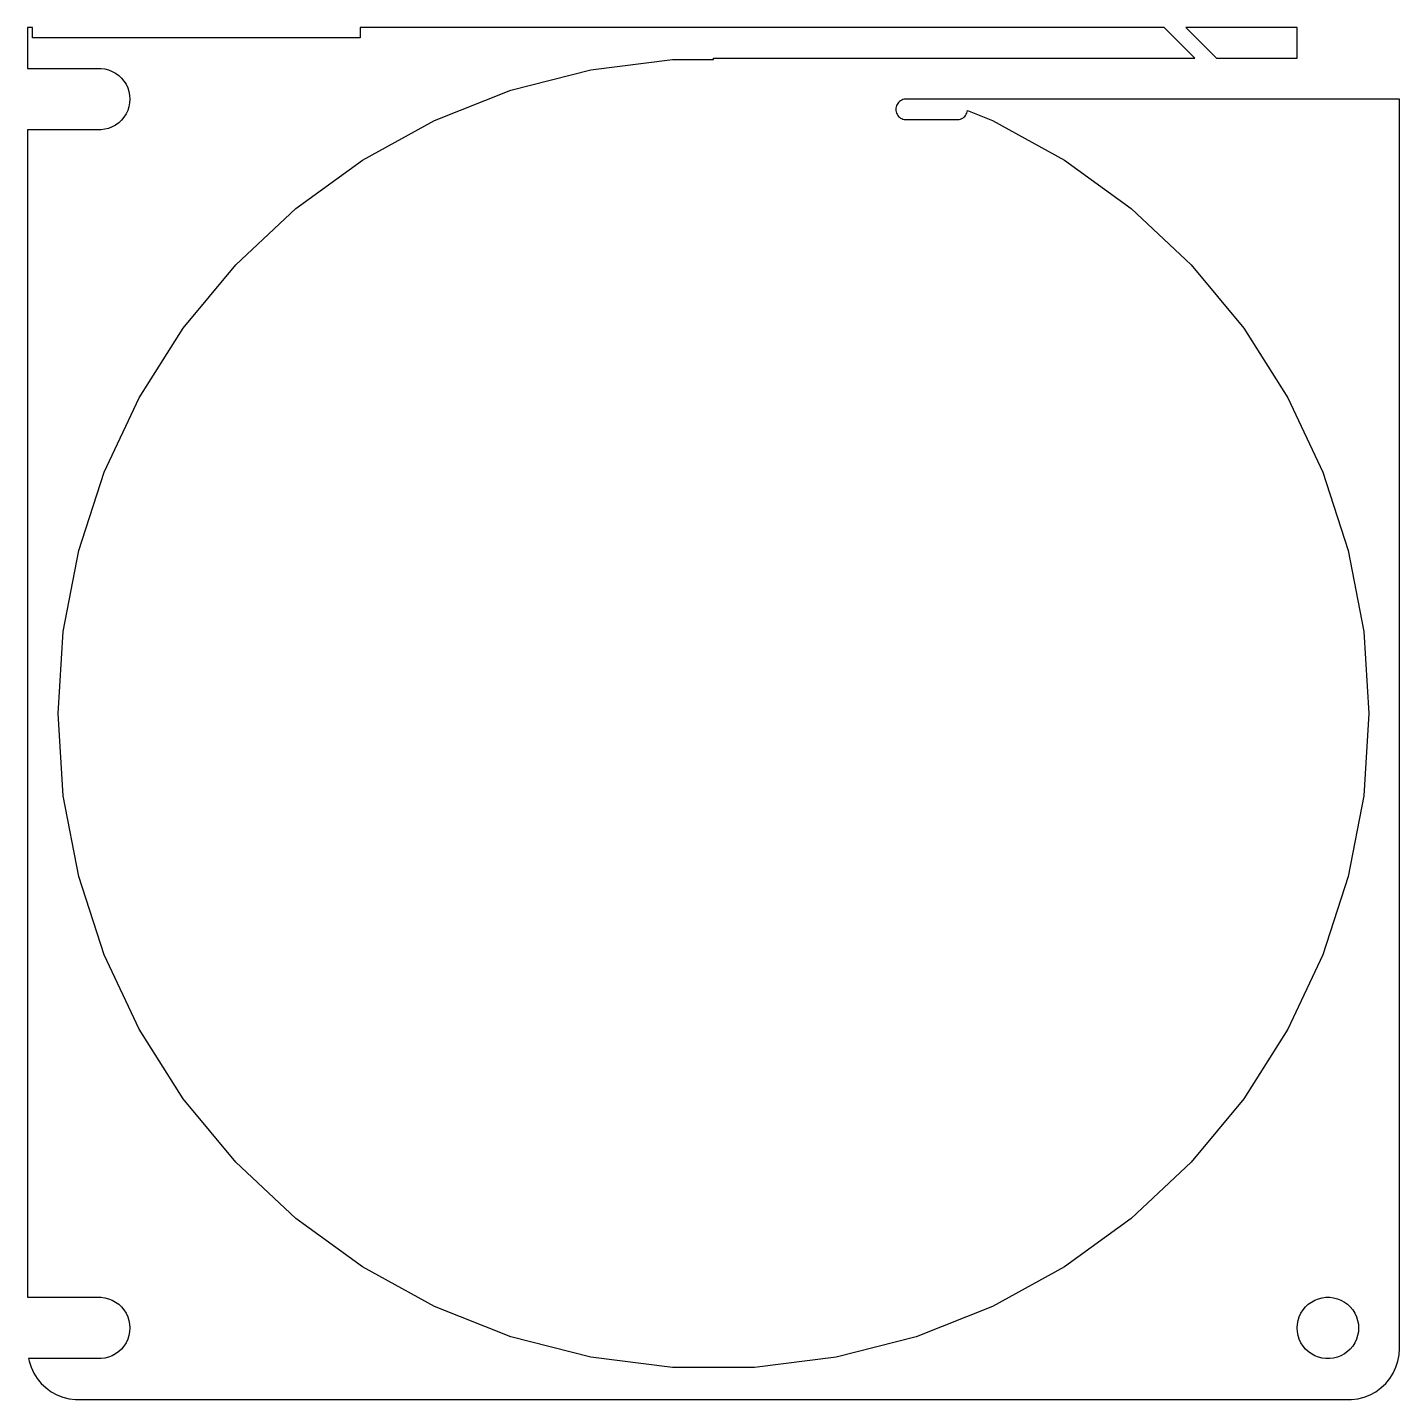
# Model space of a CAD drawing. Header units: metres. Extents: x -67 to 67, y 221 to 355.
import ezdxf

# ---------------------------------------------------------------- set-up
doc = ezdxf.new("R2010")
doc.units = ezdxf.units.M

msp = doc.modelspace()

# ---------------------------------------------------------------- linework, layer by layer
for p, q in [((-66.5, 355), (-67, 355)), ((-67, 355), (-67, 350.994)), ((-66.5, 354), (-66.5, 355)), ((-34.5, 354), (-66.5, 354)), ((44.0099, 354.99), (-34.5, 354.99)), ((-34.5, 354.99), (-34.5, 354)), ((47, 352), (44.0099, 354.99)), ((57, 354.99), (46.1312, 354.99)), ((46.1312, 354.99), (49.1213, 352)), ((57, 352), (57, 354.99)), ((-11.9924, 350.866), (-4.0186, 351.874)), ((-4.0186, 351.874), (0, 351.874)), ((0, 351.874), (0, 352)), ((0, 352), (47, 352)), ((49.1213, 352), (57, 352)), ((-67, 350.994), (-59.8116, 350.994)), ((-59.8116, 350.994), (-59.4379, 350.947)), ((-59.4379, 350.947), (-59.0729, 350.853)), ((-59.0729, 350.853), (-58.7227, 350.714)), ((-58.7227, 350.714), (-58.3925, 350.533)), ((-58.3925, 350.533), (-58.0877, 350.312)), ((-58.0877, 350.312), (-57.8131, 350.054)), ((-57.8131, 350.054), (-57.5729, 349.763)), ((-57.5729, 349.763), (-57.3711, 349.445)), ((-19.7771, 348.868), (-11.9924, 350.866)), ((-57.3711, 349.445), (-57.2107, 349.104)), ((-57.2107, 349.104), (-57.0942, 348.746)), ((-57.0942, 348.746), (-57.0237, 348.376)), ((-27.2499, 345.909), (-19.7771, 348.868)), ((-57.0942, 347.254), (-57.2107, 346.896)), ((-57.0237, 347.624), (-57.0942, 347.254)), ((-57.0237, 348.376), (-57, 348)), ((-57, 348), (-57.0237, 347.624)), ((17.8189, 347.125), (17.811, 347)), ((17.8424, 347.249), (17.8189, 347.125)), ((17.8812, 347.368), (17.8424, 347.249)), ((17.9347, 347.482), (17.8812, 347.368)), ((18.002, 347.588), (17.9347, 347.482)), ((18.082, 347.685), (18.002, 347.588)), ((18.1736, 347.771), (18.082, 347.685)), ((18.2752, 347.844), (18.1736, 347.771)), ((18.3852, 347.905), (18.2752, 347.844)), ((18.502, 347.951), (18.3852, 347.905)), ((18.6236, 347.982), (18.502, 347.951)), ((18.7482, 347.998), (18.6236, 347.982)), ((21.9734, 347.998), (18.7482, 347.998)), ((67, 348), (21.9684, 348)), ((21.9684, 348), (21.9734, 347.998)), ((67, 226), (67, 348)), ((-57.8131, 345.946), (-58.0877, 345.688)), ((-57.5729, 346.237), (-57.8131, 345.946)), ((-57.3711, 346.555), (-57.5729, 346.237)), ((-57.2107, 346.896), (-57.3711, 346.555)), ((-34.2929, 342.037), (-27.2499, 345.909)), ((17.811, 347), (17.8189, 346.875)), ((17.8189, 346.875), (17.8424, 346.751)), ((17.8424, 346.751), (17.8812, 346.632)), ((17.8812, 346.632), (17.9347, 346.518)), ((17.9347, 346.518), (18.002, 346.412)), ((18.002, 346.412), (18.082, 346.315)), ((18.082, 346.315), (18.1736, 346.229)), ((18.1736, 346.229), (18.2752, 346.156)), ((18.2752, 346.156), (18.3852, 346.095)), ((18.3852, 346.095), (18.502, 346.049)), ((18.502, 346.049), (18.6236, 346.018)), ((18.6236, 346.018), (18.7482, 346.002)), ((18.7482, 346.002), (23.8738, 346.002)), ((23.8738, 346.002), (23.9984, 346.018)), ((23.9984, 346.018), (24.12, 346.049)), ((24.12, 346.049), (24.2368, 346.095)), ((24.2368, 346.095), (24.3468, 346.156)), ((24.3468, 346.156), (24.4484, 346.229)), ((24.4484, 346.229), (24.54, 346.315)), ((24.54, 346.315), (24.62, 346.412)), ((24.62, 346.412), (24.6873, 346.518)), ((24.6873, 346.518), (24.7408, 346.632)), ((24.7408, 346.632), (24.7796, 346.751)), ((24.7796, 346.751), (24.8031, 346.875)), ((24.8031, 346.875), (24.8033, 346.878)), ((24.8033, 346.878), (27.2499, 345.909)), ((27.2499, 345.909), (34.2929, 342.037)), ((-59.8116, 345.006), (-67, 345.006)), ((-67, 345.006), (-67, 230.994)), ((-59.4379, 345.053), (-59.8116, 345.006)), ((-59.0729, 345.147), (-59.4379, 345.053)), ((-58.7227, 345.286), (-59.0729, 345.147)), ((-58.3925, 345.467), (-58.7227, 345.286)), ((-58.0877, 345.688), (-58.3925, 345.467)), ((-40.7951, 337.313), (-34.2929, 342.037)), ((34.2929, 342.037), (40.7951, 337.313)), ((-46.654, 331.811), (-40.7951, 337.313)), ((40.7951, 337.313), (46.654, 331.811)), ((-51.7771, 325.618), (-46.654, 331.811)), ((46.654, 331.811), (51.7771, 325.618)), ((-56.0836, 318.832), (-51.7771, 325.618)), ((51.7771, 325.618), (56.0836, 318.832)), ((-59.5057, 311.56), (-56.0836, 318.832)), ((56.0836, 318.832), (59.5057, 311.56)), ((-61.9893, 303.916), (-59.5057, 311.56)), ((59.5057, 311.56), (61.9893, 303.916)), ((-63.4953, 296.021), (-61.9893, 303.916)), ((61.9893, 303.916), (63.4953, 296.021)), ((-64, 288), (-63.4953, 296.021)), ((63.4953, 296.021), (64, 288)), ((-63.4953, 279.979), (-64, 288)), ((64, 288), (63.4953, 279.979)), ((-61.9893, 272.084), (-63.4953, 279.979)), ((63.4953, 279.979), (61.9893, 272.084)), ((-59.5057, 264.44), (-61.9893, 272.084)), ((61.9893, 272.084), (59.5057, 264.44)), ((-56.0836, 257.168), (-59.5057, 264.44)), ((59.5057, 264.44), (56.0836, 257.168)), ((-51.7771, 250.382), (-56.0836, 257.168)), ((56.0836, 257.168), (51.7771, 250.382)), ((-46.654, 244.189), (-51.7771, 250.382)), ((51.7771, 250.382), (46.654, 244.189)), ((-40.7951, 238.687), (-46.654, 244.189)), ((46.654, 244.189), (40.7951, 238.687)), ((-34.2929, 233.963), (-40.7951, 238.687)), ((40.7951, 238.687), (34.2929, 233.963)), ((-27.2499, 230.091), (-34.2929, 233.963)), ((34.2929, 233.963), (27.2499, 230.091)), ((-67, 230.994), (-59.8116, 230.994)), ((-59.8116, 230.994), (-59.4379, 230.947)), ((-59.4379, 230.947), (-59.0729, 230.853)), ((-59.0729, 230.853), (-58.7227, 230.714)), ((-58.7227, 230.714), (-58.3925, 230.533)), ((-58.3925, 230.533), (-58.0877, 230.312)), ((58.0877, 230.312), (58.3925, 230.533)), ((58.3925, 230.533), (58.7227, 230.714)), ((58.7227, 230.714), (59.0729, 230.853)), ((59.0729, 230.853), (59.4379, 230.947)), ((59.4379, 230.947), (59.8116, 230.994)), ((59.8116, 230.994), (60.1884, 230.994)), ((60.1884, 230.994), (60.5621, 230.947)), ((60.5621, 230.947), (60.927, 230.853)), ((60.927, 230.853), (61.2773, 230.714)), ((61.2773, 230.714), (61.6075, 230.533)), ((61.6075, 230.533), (61.9123, 230.312)), ((-58.0877, 230.312), (-57.8131, 230.054)), ((-57.8131, 230.054), (-57.5729, 229.763)), ((-57.5729, 229.763), (-57.3711, 229.445)), ((-57.3711, 229.445), (-57.2107, 229.104)), ((-19.7771, 227.132), (-27.2499, 230.091)), ((27.2499, 230.091), (19.7771, 227.132)), ((57.2107, 229.104), (57.3711, 229.445)), ((57.3711, 229.445), (57.5729, 229.763)), ((57.5729, 229.763), (57.8131, 230.054)), ((57.8131, 230.054), (58.0877, 230.312)), ((61.9123, 230.312), (62.1869, 230.054)), ((62.1869, 230.054), (62.427, 229.763)), ((62.427, 229.763), (62.6289, 229.445)), ((62.6289, 229.445), (62.7893, 229.104)), ((-57.2107, 229.104), (-57.0942, 228.746)), ((-57.0942, 228.746), (-57.0237, 228.376)), ((-57.0237, 228.376), (-57, 228)), ((-57, 228), (-57.0237, 227.624)), ((57, 228), (57.0237, 228.376)), ((57.0237, 227.624), (57, 228)), ((57.0237, 228.376), (57.0942, 228.746)), ((57.0942, 228.746), (57.2107, 229.104)), ((62.7893, 229.104), (62.9057, 228.746)), ((62.9057, 228.746), (62.9763, 228.376)), ((62.9763, 228.376), (63, 228)), ((63, 228), (62.9763, 227.624)), ((-57.3711, 226.555), (-57.5729, 226.237)), ((-57.2107, 226.896), (-57.3711, 226.555)), ((-57.0942, 227.254), (-57.2107, 226.896)), ((-57.0237, 227.624), (-57.0942, 227.254)), ((-11.9924, 225.134), (-19.7771, 227.132)), ((19.7771, 227.132), (11.9924, 225.134)), ((57.0942, 227.254), (57.0237, 227.624)), ((57.2107, 226.896), (57.0942, 227.254)), ((57.3711, 226.555), (57.2107, 226.896)), ((57.5729, 226.237), (57.3711, 226.555)), ((62.6289, 226.555), (62.427, 226.237)), ((62.7893, 226.896), (62.6289, 226.555)), ((62.9057, 227.254), (62.7893, 226.896)), ((62.9763, 227.624), (62.9057, 227.254)), ((-59.0729, 225.147), (-59.4379, 225.053)), ((-58.7227, 225.286), (-59.0729, 225.147)), ((-58.3925, 225.467), (-58.7227, 225.286)), ((-58.0877, 225.688), (-58.3925, 225.467)), ((-57.8131, 225.946), (-58.0877, 225.688)), ((-57.5729, 226.237), (-57.8131, 225.946)), ((-4.0186, 224.126), (-11.9924, 225.134)), ((11.9924, 225.134), (4.0186, 224.126)), ((57.8131, 225.946), (57.5729, 226.237)), ((58.0877, 225.688), (57.8131, 225.946)), ((58.3925, 225.467), (58.0877, 225.688)), ((58.7227, 225.286), (58.3925, 225.467)), ((59.0729, 225.147), (58.7227, 225.286)), ((59.4379, 225.053), (59.0729, 225.147)), ((60.927, 225.147), (60.5621, 225.053)), ((61.2773, 225.286), (60.927, 225.147)), ((61.6075, 225.467), (61.2773, 225.286)), ((61.9123, 225.688), (61.6075, 225.467)), ((62.1869, 225.946), (61.9123, 225.688)), ((62.427, 226.237), (62.1869, 225.946)), ((66.8429, 224.757), (66.9606, 225.373)), ((66.9606, 225.373), (67, 226)), ((-59.8116, 225.006), (-66.8905, 225.006)), ((-66.8905, 225.006), (-66.8429, 224.757)), ((-66.8429, 224.757), (-66.6489, 224.159)), ((-66.6489, 224.159), (-66.3815, 223.591)), ((-59.4379, 225.053), (-59.8116, 225.006)), ((4.0186, 224.126), (-4.0186, 224.126)), ((59.8116, 225.006), (59.4379, 225.053)), ((60.1884, 225.006), (59.8116, 225.006)), ((60.5621, 225.053), (60.1884, 225.006)), ((66.3815, 223.591), (66.6489, 224.159)), ((66.6489, 224.159), (66.8429, 224.757)), ((-66.3815, 223.591), (-66.0451, 223.061)), ((-66.0451, 223.061), (-65.6448, 222.577)), ((-65.6448, 222.577), (-65.1871, 222.147)), ((65.1871, 222.147), (65.6448, 222.577)), ((65.6448, 222.577), (66.0451, 223.061)), ((66.0451, 223.061), (66.3815, 223.591)), ((-65.1871, 222.147), (-64.6791, 221.778)), ((-64.6791, 221.778), (-64.1289, 221.476)), ((-64.1289, 221.476), (-63.5451, 221.245)), ((-63.5451, 221.245), (-62.9369, 221.089)), ((62.9369, 221.089), (63.5451, 221.245)), ((63.5451, 221.245), (64.1289, 221.476)), ((64.1289, 221.476), (64.6791, 221.778)), ((64.6791, 221.778), (65.1871, 222.147)), ((-62.9369, 221.089), (-62.3139, 221.01)), ((-62.3139, 221.01), (62.3139, 221.01)), ((62.3139, 221.01), (62.9369, 221.089))]:
    msp.add_line(p, q)

doc.saveas('drawing.dxf')
